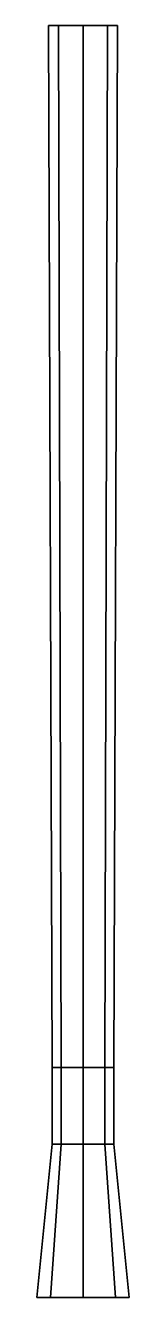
# Model space of a CAD drawing. Extents: x -0.06 to 0.06, y -2.87 to -1.21.
import ezdxf

# ---------------------------------------------------------------- set-up
doc = ezdxf.new("R2010")
doc.units = 0
doc.layers.add('GUN', color=1, linetype='CONTINUOUS')

msp = doc.modelspace()

# ---------------------------------------------------------------- linework, layer by layer
at = {"layer": 'GUN'}
for points in [[(-0.045, -1.21), (-0.0318, -1.21, -0.0318), (-0.0283, -2.57, -0.0283), (-0.04, -2.57)], [(-0.0318, -1.21, 0.0318), (-0.045, -1.21), (-0.04, -2.57), (-0.0283, -2.57, 0.0283)], [(-0.0318, -1.21, -0.0318), (0, -1.21, -0.045), (0, -2.57, -0.04), (-0.0283, -2.57, -0.0283)], [(0, -1.21, 0.045), (-0.0318, -1.21, 0.0318), (-0.0283, -2.57, 0.0283), (0, -2.57, 0.04)], [(0, -1.21, -0.045), (0.0318, -1.21, -0.0318), (0.0283, -2.57, -0.0283), (0, -2.57, -0.04)], [(0.0318, -1.21, 0.0318), (0, -1.21, 0.045), (0, -2.57, 0.04), (0.0283, -2.57, 0.0283)], [(0.0318, -1.21, -0.0318), (0.045, -1.21), (0.04, -2.57), (0.0283, -2.57, -0.0283)], [(0.045, -1.21), (0.0318, -1.21, 0.0318), (0.0283, -2.57, 0.0283), (0.04, -2.57)], [(-0.04, -2.67), (-0.0283, -2.67, 0.0283), (-0.0283, -2.57, 0.0283), (-0.04, -2.57)], [(-0.0283, -2.67, -0.0283), (-0.04, -2.67), (-0.04, -2.57), (-0.0283, -2.57, -0.0283)], [(-0.0283, -2.67, 0.0283), (0, -2.67, 0.04), (0, -2.57, 0.04), (-0.0283, -2.57, 0.0283)], [(0, -2.67, -0.04), (-0.0283, -2.67, -0.0283), (-0.0283, -2.57, -0.0283), (0, -2.57, -0.04)], [(0, -2.67, 0.04), (0.0283, -2.67, 0.0283), (0.0283, -2.57, 0.0283), (0, -2.57, 0.04)], [(0.0283, -2.67, -0.0283), (0, -2.67, -0.04), (0, -2.57, -0.04), (0.0283, -2.57, -0.0283)], [(0.0283, -2.67, 0.0283), (0.04, -2.67), (0.04, -2.57), (0.0283, -2.57, 0.0283)], [(0.04, -2.67), (0.0283, -2.67, -0.0283), (0.0283, -2.57, -0.0283), (0.04, -2.57)], [(-0.04, -2.67), (-0.0283, -2.67, -0.0283), (-0.0424, -2.87, -0.0424), (-0.06, -2.87)], [(-0.0283, -2.67, 0.0283), (-0.04, -2.67), (-0.06, -2.87), (-0.0424, -2.87, 0.0424)], [(-0.0283, -2.67, -0.0283), (0, -2.67, -0.04), (0, -2.87, -0.06), (-0.0424, -2.87, -0.0424)], [(0, -2.67, 0.04), (-0.0283, -2.67, 0.0283), (-0.0424, -2.87, 0.0424), (0, -2.87, 0.06)], [(0, -2.67, -0.04), (0.0283, -2.67, -0.0283), (0.0424, -2.87, -0.0424), (0, -2.87, -0.06)], [(0.0283, -2.67, 0.0283), (0, -2.67, 0.04), (0, -2.87, 0.06), (0.0424, -2.87, 0.0424)], [(0.0283, -2.67, -0.0283), (0.04, -2.67), (0.06, -2.87), (0.0424, -2.87, -0.0424)], [(0.04, -2.67), (0.0283, -2.67, 0.0283), (0.0424, -2.87, 0.0424), (0.06, -2.87)], [(0.06, -2.87), (-0.0424, -2.87, 0.0424), (-0.06, -2.87), (0.0424, -2.87, -0.0424)], [(0.0424, -2.87, -0.0424), (-0.06, -2.87), (-0.0424, -2.87, -0.0424), (0, -2.87, -0.06)], [(0.0424, -2.87, 0.0424), (0, -2.87, 0.06), (-0.0424, -2.87, 0.0424), (0.06, -2.87)]]:
    msp.add_3dface(points, dxfattribs=at)

doc.saveas('drawing.dxf')
